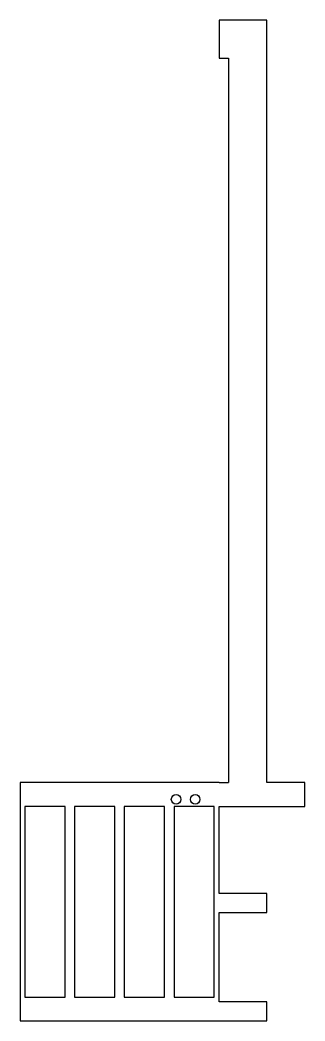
# Model space of a CAD drawing. Header units: millimetres. Extents: x 0 to 30, y 0 to 105.
import ezdxf

# ---------------------------------------------------------------- set-up
doc = ezdxf.new("R2010")
doc.units = ezdxf.units.MM

msp = doc.modelspace()

# ---------------------------------------------------------------- linework, layer by layer
for p, q in [((25.85, 105), (20.85, 105)), ((20.85, 105), (20.85, 101)), ((25.85, 25), (25.85, 105)), ((20.85, 101), (21.85, 101)), ((21.85, 101), (21.85, 25)), ((20.85, 25), (21.85, 25)), ((20.85, 22.5), (25.85, 22.5))]:
    msp.add_line(p, q)
for points in [[(20.85, 25), (0, 25), (0, 0), (20.85, 0)], [(25.85, 22.5), (29.85, 22.5), (29.85, 25), (25.85, 25)], [(20.85, 13.39), (20.85, 22.5)], [(20.85, 11.39), (25.85, 11.39), (25.85, 13.39), (20.85, 13.39)], [(20.85, 2), (20.85, 11.39)], [(20.85, 0), (25.85, 0), (25.85, 2), (20.85, 2)]]:
    msp.add_lwpolyline(points)
for points in [[(0.5, 2.5), (4.71, 2.5), (4.71, 22.5), (0.5, 22.5)], [(5.71, 2.5), (9.92, 2.5), (9.92, 22.5), (5.71, 22.5)], [(10.92, 2.5), (15.14, 2.5), (15.14, 22.5), (10.92, 22.5)], [(16.14, 2.5), (20.35, 2.5), (20.35, 22.5), (16.14, 22.5)]]:
    msp.add_lwpolyline(points, close=True)
for centre in [(16.35, 23.25), (18.35, 23.25)]:
    msp.add_circle(centre, 0.5)

doc.saveas('drawing.dxf')
